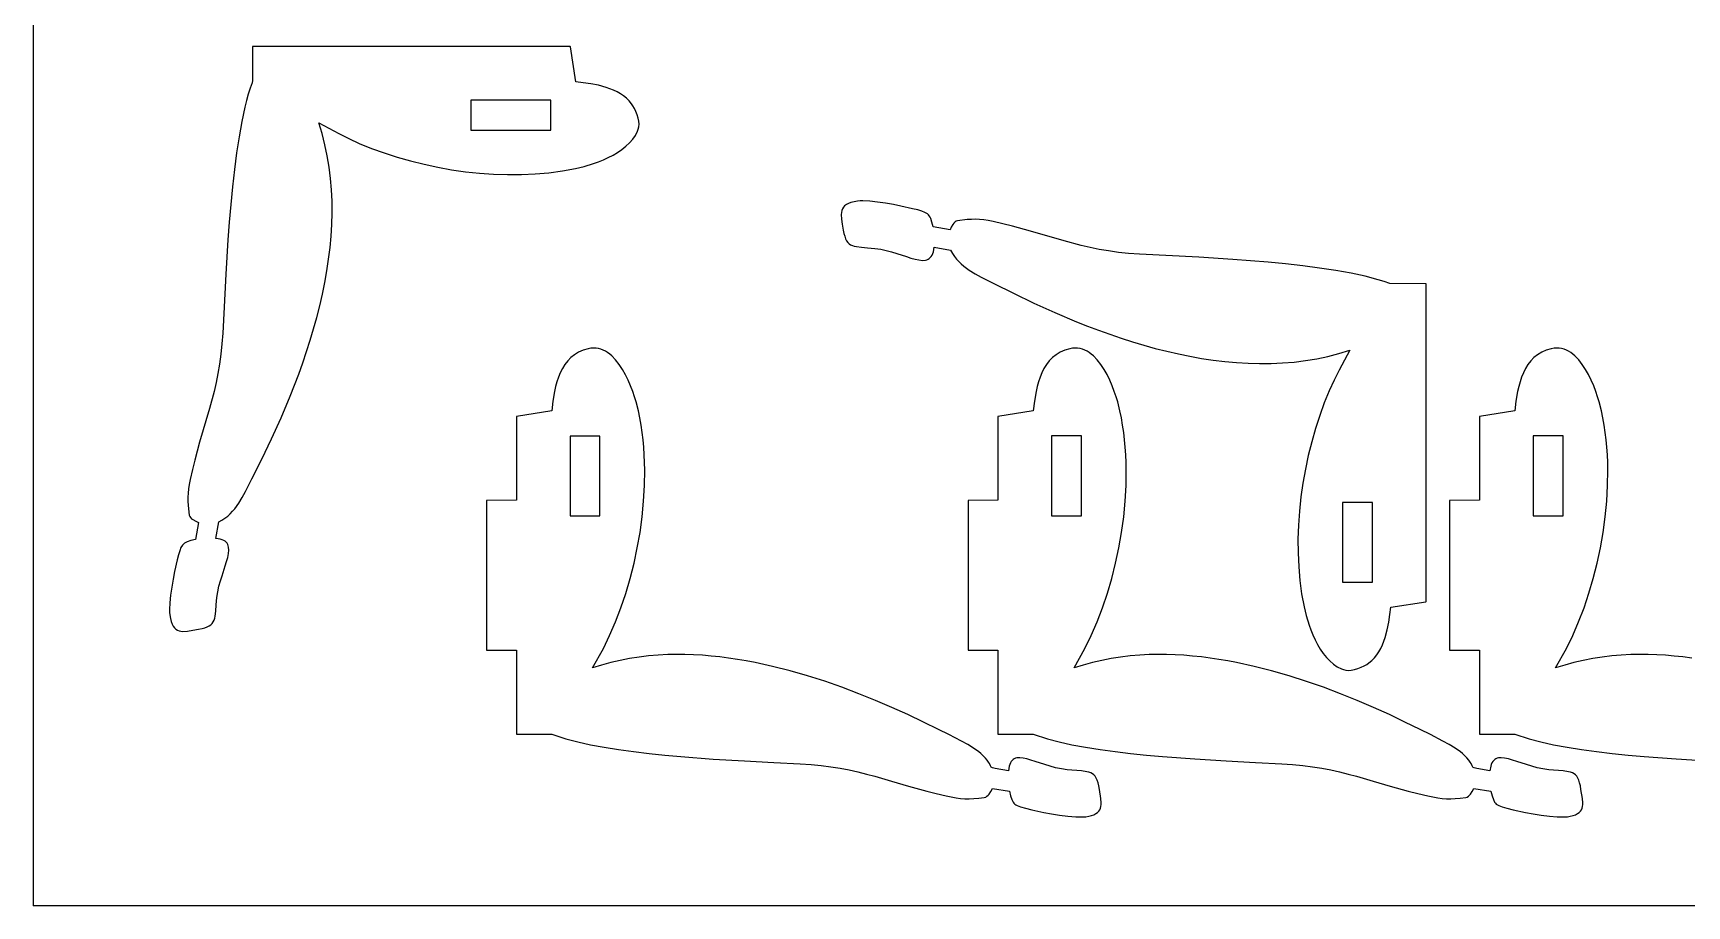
# Model space of a CAD drawing. Extents: x 279 to 859, y 491 to 871.
# Drawn here: x 278.6 to 421.2, y 491 to 566.3 of the extents above; entities that cross this region are included whole.
import ezdxf

# ---------------------------------------------------------------- set-up
doc = ezdxf.new("R2010")
doc.units = 0
doc.layers.get('0').update_dxf_attribs({"linetype": 'CONTINUOUS'})

msp = doc.modelspace()

# ---------------------------------------------------------------- linework, layer by layer
at = {"color": 7}
for p in [(278.559376, 871.005032), (858.559376, 491.005032)]:
    msp.add_line(p, (278.559376, 491.005032), dxfattribs=at)
at = {"color": 3}
for p, q in [((324.880443, 565.143107), (297.477543, 565.143107)), ((297.477543, 565.143107), (297.495943, 563.500207)), ((324.904043, 565.120507), (324.880443, 565.143107)), ((325.377243, 562.091507), (324.904043, 565.120507)), ((297.495943, 563.500207), (297.490368, 562.542079)), ((297.475552, 562.201398), (297.449543, 562.018707)), ((297.490368, 562.542079), (297.475552, 562.201398)), ((326.002835, 562.024617), (325.377243, 562.091507)), ((297.12213, 561.025026), (296.970522, 560.480696)), ((297.28172, 561.538379), (297.12213, 561.025026)), ((297.449543, 562.018707), (297.28172, 561.538379)), ((326.660071, 561.929471), (326.002835, 562.024617)), ((327.329536, 561.796172), (326.660071, 561.929471)), ((327.991818, 561.61482), (327.329536, 561.796172)), ((328.314198, 561.503031), (327.991818, 561.61482)), ((328.627502, 561.375516), (328.314198, 561.503031)), ((328.929304, 561.231039), (328.627502, 561.375516)), ((329.217177, 561.068362), (328.929304, 561.231039)), ((329.488694, 560.886248), (329.217177, 561.068362)), ((329.741428, 560.683459), (329.488694, 560.886248)), ((329.972953, 560.458758), (329.741428, 560.683459)), ((296.826644, 559.907437), (296.561082, 558.682321)), ((296.970522, 560.480696), (296.826644, 559.907437)), ((323.207743, 560.513707), (316.327043, 560.513707)), ((316.327043, 560.513707), (316.327043, 557.933707)), ((323.207743, 557.933707), (323.207743, 560.513707)), ((330.180843, 560.210907), (329.972953, 560.458758)), ((330.300945, 560.029011), (330.180843, 560.210907)), ((330.424922, 559.800109), (330.300945, 560.029011)), ((330.544782, 559.538022), (330.424922, 559.800109)), ((330.65253, 559.25657), (330.544782, 559.538022)), ((330.740174, 558.969572), (330.65253, 559.25657)), ((296.561082, 558.682321), (296.323438, 557.366054)), ((303.489419, 557.629874), (303.197743, 558.572607)), ((303.197743, 558.572607), (304.061244, 558.098081)), ((304.061244, 558.098081), (304.918605, 557.63892)), ((316.327043, 557.933707), (323.207743, 557.933707)), ((330.507639, 557.479764), (330.683457, 557.836005)), ((330.683457, 557.836005), (330.750455, 558.022086)), ((330.799719, 558.69085), (330.740174, 558.969572)), ((330.750455, 558.022086), (330.802543, 558.213507)), ((330.823173, 558.434221), (330.799719, 558.69085)), ((330.802543, 558.213507), (330.823173, 558.434221)), ((296.323438, 557.366054), (296.11171, 555.975016)), ((303.736164, 556.677012), (303.489419, 557.629874)), ((303.939427, 555.714923), (303.736164, 556.677012)), ((304.918605, 557.63892), (305.788885, 557.201078)), ((305.788885, 557.201078), (306.691143, 556.790507)), ((306.691143, 556.790507), (307.75321, 556.360265)), ((307.75321, 556.360265), (308.847151, 555.963033)), ((329.353369, 556.263325), (329.697955, 556.536563)), ((329.697955, 556.536563), (330.009072, 556.830246)), ((330.009072, 556.830246), (330.280906, 557.144579)), ((330.280906, 557.144579), (330.507639, 557.479764)), ((296.11171, 555.975016), (295.923893, 554.525585)), ((304.100659, 554.744508), (303.939427, 555.714923)), ((308.847151, 555.963033), (309.969103, 555.600139)), ((309.969103, 555.600139), (311.115204, 555.272909)), ((311.115204, 555.272909), (312.281591, 554.982668)), ((312.281591, 554.982668), (313.464404, 554.730743)), ((326.089726, 554.788999), (326.908707, 555.041837)), ((326.908707, 555.041837), (327.331969, 555.196682)), ((327.331969, 555.196682), (327.756659, 555.370751)), ((327.756659, 555.370751), (328.176959, 555.564245)), ((328.176959, 555.564245), (328.587055, 555.77737)), ((328.587055, 555.77737), (328.98113, 556.010329)), ((328.98113, 556.010329), (329.353369, 556.263325)), ((295.923893, 554.525585), (295.757985, 553.034139)), ((304.22131, 553.766667), (304.100659, 554.744508)), ((304.302828, 552.782303), (304.22131, 553.766667)), ((313.464404, 554.730743), (314.659779, 554.51846)), ((314.659779, 554.51846), (315.863855, 554.347145)), ((315.863855, 554.347145), (317.07277, 554.218124)), ((317.07277, 554.218124), (318.282661, 554.132723)), ((318.282661, 554.132723), (319.489667, 554.092269)), ((319.489667, 554.092269), (320.689926, 554.098087)), ((320.689926, 554.098087), (321.879574, 554.151504)), ((321.879574, 554.151504), (323.054751, 554.253845)), ((323.054751, 554.253845), (324.211595, 554.406438)), ((324.211595, 554.406438), (325.346243, 554.610607)), ((325.346243, 554.610607), (326.089726, 554.788999)), ((295.757985, 553.034139), (295.61198, 551.517057)), ((304.346665, 551.792317), (304.302828, 552.782303)), ((295.61198, 551.517057), (295.483876, 549.990718)), ((304.327091, 549.799081), (304.354269, 550.797609)), ((304.354269, 550.797609), (304.346665, 551.792317)), ((348.275378, 550.832503), (348.262281, 550.656459)), ((348.262281, 550.656459), (348.285042, 550.262625)), ((348.308847, 550.994711), (348.275378, 550.832503)), ((348.365726, 551.143145), (348.308847, 550.994711)), ((348.449055, 551.277862), (348.365726, 551.143145)), ((348.561873, 551.398925), (348.449055, 551.277862)), ((348.70722, 551.506391), (348.561873, 551.398925)), ((348.888135, 551.600322), (348.70722, 551.506391)), ((349.107658, 551.680777), (348.888135, 551.600322)), ((349.368828, 551.747816), (349.107658, 551.680777)), ((349.674684, 551.801499), (349.368828, 551.747816)), ((349.891121, 551.821735), (349.674684, 551.801499)), ((350.141522, 551.826925), (349.891121, 551.821735)), ((350.724275, 551.798111), (350.141522, 551.826925)), ((351.383063, 551.726961), (350.724275, 551.798111)), ((352.078009, 551.625374), (351.383063, 551.726961)), ((352.769233, 551.505253), (352.078009, 551.625374)), ((353.416856, 551.378499), (352.769233, 551.505253)), ((354.421784, 551.152699), (353.416856, 551.378499)), ((354.859117, 551.042249), (354.421784, 551.152699)), ((355.209364, 550.942619), (354.859117, 551.042249)), ((355.485087, 550.836214), (355.209364, 550.942619)), ((355.698847, 550.705436), (355.485087, 550.836214)), ((355.786416, 550.62541), (355.698847, 550.705436)), ((295.483876, 549.990718), (295.371669, 548.471498)), ((304.266581, 548.797634), (304.327091, 549.799081)), ((348.285042, 550.262625), (348.352815, 549.812732)), ((348.352815, 549.812732), (348.441284, 549.306299)), ((348.441284, 549.306299), (348.498351, 549.016725)), ((355.863205, 550.532692), (355.786416, 550.62541)), ((355.930784, 550.425084), (355.863205, 550.532692)), ((355.990723, 550.300385), (355.930784, 550.425084)), ((356.093962, 549.990919), (355.990723, 550.300385)), ((356.185484, 549.586699), (356.093962, 549.990919)), ((357.650984, 549.328699), (356.185484, 549.586699)), ((357.757292, 549.556989), (357.650984, 549.328699)), ((357.899197, 549.802249), (357.757292, 549.556989)), ((357.984262, 549.913048), (357.899197, 549.802249)), ((358.079145, 550.006258), (357.984262, 549.913048)), ((358.18415, 550.074601), (358.079145, 550.006258)), ((358.299584, 550.110799), (358.18415, 550.074601)), ((359.133808, 550.211505), (358.299584, 550.110799)), ((359.49937, 550.233993), (359.133808, 550.211505)), ((359.848847, 550.236949), (359.49937, 550.233993)), ((360.195946, 550.219654), (359.848847, 550.236949)), ((360.554379, 550.181393), (360.195946, 550.219654)), ((360.937855, 550.121447), (360.554379, 550.181393)), ((361.360084, 550.039099), (360.937855, 550.121447)), ((362.214074, 549.848991), (361.360084, 550.039099)), ((363.031229, 549.648096), (362.214074, 549.848991)), ((364.579251, 549.224825), (363.031229, 549.648096)), ((367.499647, 548.368561), (364.579251, 549.224825)), ((295.371669, 548.471498), (295.186929, 545.519935)), ((304.051363, 546.789588), (304.174188, 547.794169)), ((304.174188, 547.794169), (304.266581, 548.797634)), ((348.498351, 549.016725), (348.564518, 548.769517)), ((348.564518, 548.769517), (348.641084, 548.561053)), ((348.641084, 548.561053), (348.729351, 548.387716)), ((348.729351, 548.387716), (348.830618, 548.245885)), ((348.830618, 548.245885), (348.946186, 548.131941)), ((348.946186, 548.131941), (349.077354, 548.042265)), ((349.077354, 548.042265), (349.225422, 547.973236)), ((349.225422, 547.973236), (349.39169, 547.921236)), ((349.39169, 547.921236), (349.577459, 547.882646)), ((349.577459, 547.882646), (350.012698, 547.831213)), ((350.012698, 547.831213), (350.54154, 547.789983)), ((350.54154, 547.789983), (351.174384, 547.729999)), ((356.248318, 547.621522), (356.275584, 547.826099)), ((356.275584, 547.826099), (357.703584, 547.574299)), ((368.96888, 547.979108), (367.499647, 548.368561)), ((369.726944, 547.803575), (368.96888, 547.979108)), ((370.508711, 547.644466), (369.726944, 547.803575)), ((303.899554, 545.784791), (304.051363, 546.789588)), ((351.174384, 547.729999), (351.668576, 547.655248)), ((351.668576, 547.655248), (352.149736, 547.551436)), ((352.149736, 547.551436), (352.615646, 547.427098)), ((352.615646, 547.427098), (353.064089, 547.290768)), ((353.064089, 547.290768), (353.899698, 547.016271)), ((353.899698, 547.016271), (354.28243, 546.895174)), ((354.28243, 546.895174), (354.638822, 546.796224)), ((354.638822, 546.796224), (354.966656, 546.727956)), ((354.966656, 546.727956), (355.263715, 546.698905)), ((355.263715, 546.698905), (355.527781, 546.717606)), ((355.527781, 546.717606), (355.646748, 546.74753)), ((355.646748, 546.74753), (355.756636, 546.792593)), ((355.756636, 546.792593), (355.857166, 546.853861)), ((355.857166, 546.853861), (355.948061, 546.932401)), ((355.948061, 546.932401), (356.029045, 547.02928)), ((356.029045, 547.02928), (356.09984, 547.145564)), ((356.09984, 547.145564), (356.160168, 547.282322)), ((356.160168, 547.282322), (356.209753, 547.440619)), ((356.209753, 547.440619), (356.248318, 547.621522)), ((357.703584, 547.574299), (357.855563, 547.298735)), ((357.855563, 547.298735), (358.023928, 547.043392)), ((358.023928, 547.043392), (358.207467, 546.806697)), ((358.207467, 546.806697), (358.404967, 546.587072)), ((358.404967, 546.587072), (358.615215, 546.382944)), ((358.615215, 546.382944), (358.836999, 546.192737)), ((371.320234, 547.504503), (370.508711, 547.644466)), ((372.167569, 547.386406), (371.320234, 547.504503)), ((373.056767, 547.292898), (372.167569, 547.386406)), ((373.993884, 547.226699), (373.056767, 547.292898)), ((379.098158, 546.95955), (373.993884, 547.226699)), ((382.044639, 546.775164), (379.098158, 546.95955)), ((383.56035, 546.663175), (382.044639, 546.775164)), ((385.082997, 546.535286), (383.56035, 546.663175)), ((386.596546, 546.389471), (385.082997, 546.535286)), ((388.084965, 546.223704), (386.596546, 546.389471)), ((295.186929, 545.519935), (294.920043, 540.422907)), ((303.720213, 544.78068), (303.899554, 545.784791)), ((358.836999, 546.192737), (359.310322, 545.847786)), ((359.310322, 545.847786), (359.815234, 545.539618)), ((359.815234, 545.539618), (360.342033, 545.255632)), ((360.342033, 545.255632), (361.422484, 544.709799)), ((389.532221, 546.035957), (388.084965, 546.223704)), ((390.922279, 545.824204), (389.532221, 546.035957)), ((392.239108, 545.586418), (390.922279, 545.824204)), ((393.466674, 545.320573), (392.239108, 545.586418)), ((394.588944, 545.024642), (393.466674, 545.320573)), ((395.105582, 544.864761), (394.588944, 545.024642)), ((303.28473, 542.77812), (303.514788, 543.778156)), ((303.514788, 543.778156), (303.720213, 544.78068)), ((361.422484, 544.709799), (363.122163, 543.853023)), ((363.122163, 543.853023), (364.882792, 543.008998)), ((395.589884, 544.696599), (395.105582, 544.864761)), ((398.714484, 544.668999), (395.589884, 544.696599)), ((398.714484, 517.265699), (398.714484, 544.668999)), ((303.031489, 541.781473), (303.28473, 542.77812)), ((364.882792, 543.008998), (366.697607, 542.189184)), ((366.697607, 542.189184), (368.559844, 541.405039)), ((302.461255, 539.801953), (302.756514, 540.789117)), ((302.756514, 540.789117), (303.031489, 541.781473)), ((368.559844, 541.405039), (369.506631, 541.029924)), ((369.506631, 541.029924), (370.462738, 540.668024)), ((370.462738, 540.668024), (371.427319, 540.320771)), ((294.853775, 539.485295), (294.760212, 538.595758)), ((294.920043, 540.422907), (294.853775, 539.485295)), ((302.147162, 538.820882), (302.461255, 539.801953)), ((371.427319, 540.320771), (372.399528, 539.989598)), ((372.399528, 539.989598), (373.378519, 539.675936)), ((373.378519, 539.675936), (374.363447, 539.381219)), ((374.363447, 539.381219), (375.353468, 539.106879)), ((294.760212, 538.595758), (294.642072, 537.748222)), ((301.468273, 536.880623), (301.815685, 537.846805)), ((301.815685, 537.846805), (302.147162, 538.820882)), ((324.675251, 538.018188), (324.431399, 537.701818)), ((324.952311, 538.304701), (324.675251, 538.018188)), ((325.264955, 538.557606), (324.952311, 538.304701)), ((325.615562, 538.773153), (325.264955, 538.557606)), ((326.006507, 538.947592), (325.615562, 538.773153)), ((326.440169, 539.077171), (326.006507, 538.947592)), ((326.672175, 539.118207), (326.440169, 539.077171)), ((326.897837, 539.132896), (326.672175, 539.118207)), ((327.117166, 539.122526), (326.897837, 539.132896)), ((327.330172, 539.088385), (327.117166, 539.122526)), ((327.536868, 539.03176), (327.330172, 539.088385)), ((327.737262, 538.953939), (327.536868, 539.03176)), ((327.931366, 538.856207), (327.737262, 538.953939)), ((328.119191, 538.739854), (327.931366, 538.856207)), ((328.300747, 538.606166), (328.119191, 538.739854)), ((328.476045, 538.45643), (328.300747, 538.606166)), ((328.807911, 538.113966), (328.476045, 538.45643)), ((329.114873, 537.722759), (328.807911, 538.113966)), ((366.206111, 538.016305), (365.963119, 537.699918)), ((366.482775, 538.302944), (366.206111, 538.016305)), ((366.795621, 538.556101), (366.482775, 538.302944)), ((367.147164, 538.772039), (366.795621, 538.556101)), ((367.539914, 538.947023), (367.147164, 538.772039)), ((367.976385, 539.077319), (367.539914, 538.947023)), ((368.208408, 539.118392), (367.976385, 539.077319)), ((368.434083, 539.133118), (368.208408, 539.118392)), ((368.653421, 539.122784), (368.434083, 539.133118)), ((368.866434, 539.088679), (368.653421, 539.122784)), ((369.073132, 539.032089), (368.866434, 539.088679)), ((369.273526, 538.954301), (369.073132, 539.032089)), ((369.467628, 538.856604), (369.273526, 538.954301)), ((369.655448, 538.740283), (369.467628, 538.856604)), ((369.836997, 538.606628), (369.655448, 538.740283)), ((370.012287, 538.456924), (369.836997, 538.606628)), ((370.344131, 538.114521), (370.012287, 538.456924)), ((370.651068, 537.723374), (370.344131, 538.114521)), ((375.353468, 539.106879), (376.347734, 538.854349)), ((376.347734, 538.854349), (377.345401, 538.62506)), ((377.345401, 538.62506), (378.345624, 538.420446)), ((378.345624, 538.420446), (379.347556, 538.241938)), ((379.347556, 538.241938), (380.350353, 538.090969)), ((380.350353, 538.090969), (381.353169, 537.968972)), ((381.353169, 537.968972), (382.355158, 537.877378)), ((382.355158, 537.877378), (383.355475, 537.817621)), ((383.355475, 537.817621), (384.353275, 537.791133)), ((384.353275, 537.791133), (385.347711, 537.799346)), ((385.347711, 537.799346), (386.337939, 537.843693)), ((386.337939, 537.843693), (387.323114, 537.925606)), ((387.323114, 537.925606), (388.302388, 538.046518)), ((388.302388, 538.046518), (389.274918, 538.207861)), ((389.274918, 538.207861), (390.239858, 538.411067)), ((390.239858, 538.411067), (391.196362, 538.657569)), ((391.196362, 538.657569), (392.143584, 538.948799)), ((391.669598, 538.086072), (391.209947, 537.227236)), ((392.143584, 538.948799), (391.669598, 538.086072)), ((407.742343, 538.016286), (407.499359, 537.699876)), ((408.018995, 538.302946), (407.742343, 538.016286)), ((408.331825, 538.556121), (408.018995, 538.302946)), ((408.683346, 538.772073), (408.331825, 538.556121)), ((409.076069, 538.947067), (408.683346, 538.772073)), ((409.512506, 539.077366), (409.076069, 538.947067)), ((409.744529, 539.118429), (409.512506, 539.077366)), ((409.970206, 539.133145), (409.744529, 539.118429)), ((410.189547, 539.122801), (409.970206, 539.133145)), ((410.402563, 539.088685), (410.189547, 539.122801)), ((410.609265, 539.032084), (410.402563, 539.088685)), ((410.809665, 538.954285), (410.609265, 539.032084)), ((411.003772, 538.856576), (410.809665, 538.954285)), ((411.191598, 538.740245), (411.003772, 538.856576)), ((411.373154, 538.606578), (411.191598, 538.740245)), ((411.548451, 538.456863), (411.373154, 538.606578)), ((411.880309, 538.11444), (411.548451, 538.456863)), ((412.187261, 537.723275), (411.880309, 538.11444)), ((294.502076, 536.936614), (294.342943, 536.154857)), ((294.642072, 537.748222), (294.502076, 536.936614)), ((301.106378, 535.923237), (301.468273, 536.880623)), ((323.875312, 536.61107), (323.740516, 536.212776)), ((324.033806, 536.994509), (323.875312, 536.61107)), ((324.218376, 537.359342), (324.033806, 536.994509)), ((324.431399, 537.701818), (324.218376, 537.359342)), ((329.397019, 537.293109), (329.114873, 537.722759)), ((329.654433, 536.835314), (329.397019, 537.293109)), ((329.887202, 536.359672), (329.654433, 536.835314)), ((365.411045, 536.609627), (365.277613, 536.211604)), ((365.568098, 536.992844), (365.411045, 536.609627)), ((365.751285, 537.35752), (365.568098, 536.992844)), ((365.963119, 537.699918), (365.751285, 537.35752)), ((370.933185, 537.293782), (370.651068, 537.723374)), ((371.190572, 536.836042), (370.933185, 537.293782)), ((371.423315, 536.360453), (371.190572, 536.836042)), ((391.209947, 537.227236), (390.771689, 536.355857)), ((406.947289, 536.609514), (406.813855, 536.211471)), ((407.104343, 536.992754), (406.947289, 536.609514)), ((407.287529, 537.357453), (407.104343, 536.992754)), ((407.499359, 537.699876), (407.287529, 537.357453)), ((412.469393, 537.293666), (412.187261, 537.723275)), ((412.726793, 536.835914), (412.469393, 537.293666)), ((412.959548, 536.360318), (412.726793, 536.835914)), ((294.167395, 535.396878), (293.77793, 533.927957)), ((294.342943, 536.154857), (294.167395, 535.396878)), ((299.948283, 533.112872), (300.731447, 534.97555)), ((300.731447, 534.97555), (301.106378, 535.923237)), ((323.532508, 535.386623), (323.390765, 534.546053)), ((323.62704, 535.803377), (323.532508, 535.386623)), ((323.740516, 536.212776), (323.62704, 535.803377)), ((330.095411, 535.876483), (329.887202, 536.359672)), ((330.279147, 535.396045), (330.095411, 535.876483)), ((330.438495, 534.928656), (330.279147, 535.396045)), ((365.071565, 535.386082), (364.929856, 534.546159)), ((365.165291, 535.802511), (365.071565, 535.386082)), ((365.277613, 536.211604), (365.165291, 535.802511)), ((371.631503, 535.877314), (371.423315, 536.360453)), ((371.815223, 535.396924), (371.631503, 535.877314)), ((371.974563, 534.929581), (371.815223, 535.396924)), ((390.361884, 535.455499), (389.931711, 534.393644)), ((390.771689, 536.355857), (390.361884, 535.455499)), ((406.607798, 535.385918), (406.46608, 534.545986)), ((406.701528, 535.80236), (406.607798, 535.385918)), ((406.813855, 536.211471), (406.701528, 535.80236)), ((413.167744, 535.877176), (412.959548, 536.360318)), ((413.35147, 535.396788), (413.167744, 535.877176)), ((413.510812, 534.929454), (413.35147, 535.396788)), ((293.77793, 533.927957), (292.921691, 531.008176)), ((323.296269, 533.721071), (320.244369, 533.237271)), ((323.390765, 534.546053), (323.296269, 533.721071)), ((330.57354, 534.484615), (330.438495, 534.928656)), ((330.771069, 533.707771), (330.57354, 534.484615)), ((330.895, 533.098746), (330.771069, 533.707771)), ((364.832385, 533.721719), (361.780485, 533.237719)), ((364.929856, 534.546159), (364.832385, 533.721719)), ((372.109612, 534.485583), (371.974563, 534.929581)), ((372.307185, 533.708819), (372.109612, 534.485583)), ((372.431159, 533.099725), (372.307185, 533.708819)), ((389.931711, 534.393644), (389.534504, 533.299827)), ((406.368606, 533.721566), (403.316706, 533.237566)), ((406.46608, 534.545986), (406.368606, 533.721566)), ((413.645857, 534.485473), (413.510812, 534.929454)), ((413.843406, 533.708766), (413.645857, 534.485473)), ((413.967371, 533.099663), (413.843406, 533.708766)), ((299.130378, 531.299799), (299.948283, 533.112872)), ((320.244369, 533.237271), (320.243969, 525.994871)), ((331.002463, 532.480056), (330.895, 533.098746)), ((331.093698, 531.852466), (331.002463, 532.480056)), ((361.780485, 533.237719), (361.780185, 525.995319)), ((372.538657, 532.480976), (372.431159, 533.099725)), ((372.629918, 531.853336), (372.538657, 532.480976)), ((389.171599, 532.177921), (388.844328, 531.031804)), ((389.534504, 533.299827), (389.171599, 532.177921)), ((403.316706, 533.237566), (403.316406, 525.995266)), ((414.074861, 532.480905), (413.967371, 533.099663)), ((414.166115, 531.853258), (414.074861, 532.480905)), ((292.921691, 531.008176), (292.498438, 529.460125)), ((298.289331, 529.543541), (299.130378, 531.299799)), ((331.168941, 531.21674), (331.093698, 531.852466)), ((331.228431, 530.573643), (331.168941, 531.21674)), ((372.705181, 531.21757), (372.629918, 531.853336)), ((372.764684, 530.574441), (372.705181, 531.21757)), ((388.844328, 531.031804), (388.554025, 529.865348)), ((414.241373, 531.217484), (414.166115, 531.853258)), ((414.300871, 530.574348), (414.241373, 531.217484)), ((292.498438, 529.460125), (292.297548, 528.642799)), ((297.436743, 527.851307), (298.289331, 529.543541)), ((331.272405, 529.923939), (331.228431, 530.573643)), ((331.301102, 529.268394), (331.272405, 529.923939)), ((331.314759, 528.607771), (331.301102, 529.268394)), ((372.808665, 529.924714), (372.764684, 530.574441)), ((372.837363, 529.269152), (372.808665, 529.924714)), ((372.851017, 528.608519), (372.837363, 529.269152)), ((388.554025, 529.865348), (388.302023, 528.682431)), ((414.344848, 529.924615), (414.300871, 530.574348)), ((414.373543, 529.269047), (414.344848, 529.924615)), ((414.387195, 528.608409), (414.373543, 529.269047)), ((292.297548, 528.642799), (292.107443, 527.788507)), ((296.888196, 526.76315), (297.436743, 527.851307)), ((331.297907, 527.274353), (331.314759, 528.607771)), ((372.834144, 527.275098), (372.851017, 528.608519)), ((388.302023, 528.682431), (388.089657, 527.486927)), ((414.370321, 527.274978), (414.387195, 528.608409)), ((291.92675, 526.624602), (291.909393, 526.277545)), ((291.965077, 526.982978), (291.92675, 526.624602)), ((292.025074, 527.366378), (291.965077, 526.982978)), ((292.107443, 527.788507), (292.025074, 527.366378)), ((296.60637, 526.238502), (296.888196, 526.76315)), ((331.223751, 525.929802), (331.297907, 527.274353)), ((372.759956, 525.930562), (372.834144, 527.275098)), ((388.089657, 527.486927), (387.918259, 526.282711)), ((414.296132, 525.930434), (414.370321, 527.274978)), ((291.909393, 526.277545), (291.912304, 525.928102)), ((291.912304, 525.928102), (291.934783, 525.562568)), ((291.934783, 525.562568), (292.035643, 524.728407)), ((295.56584, 524.839134), (295.769595, 525.048292)), ((295.769595, 525.048292), (295.958928, 525.268424)), ((295.958928, 525.268424), (296.301193, 525.73757)), ((296.301193, 525.73757), (296.60637, 526.238502)), ((320.243969, 525.994871), (317.663969, 525.976771)), ((317.663969, 525.976771), (317.667369, 513.074871)), ((331.094196, 524.580236), (331.223751, 525.929802)), ((361.780185, 525.995319), (359.200185, 525.977219)), ((359.200185, 525.977219), (359.203485, 513.075619)), ((372.630359, 524.581024), (372.759956, 525.930562)), ((387.789164, 525.073659), (387.703704, 523.863646)), ((387.918259, 526.282711), (387.789164, 525.073659)), ((403.316406, 525.995266), (400.736406, 525.977066)), ((400.736406, 525.977066), (400.739706, 513.075566)), ((414.166537, 524.580889), (414.296132, 525.930434)), ((292.035643, 524.728407), (292.071858, 524.613015)), ((292.071858, 524.613015), (292.140186, 524.50794)), ((292.140186, 524.50794), (292.233368, 524.412927)), ((292.233368, 524.412927), (292.344143, 524.32772)), ((292.344143, 524.32772), (292.589424, 524.185693)), ((292.817943, 524.079807), (292.559443, 522.614307)), ((292.589424, 524.185693), (292.817943, 524.079807)), ((294.320443, 522.704407), (294.572243, 524.132407)), ((294.572243, 524.132407), (294.850862, 524.287585)), ((294.850862, 524.287585), (295.10819, 524.457772)), ((295.10819, 524.457772), (295.345943, 524.641957)), ((295.345943, 524.641957), (295.56584, 524.839134)), ((330.911144, 523.231771), (331.094196, 524.580236)), ((372.44726, 523.232594), (372.630359, 524.581024)), ((387.703704, 523.863646), (387.663215, 522.656547)), ((413.983443, 523.232454), (414.166537, 524.580889)), ((291.441768, 522.128545), (291.310878, 521.914998)), ((291.521813, 522.215963), (291.441768, 522.128545)), ((291.614517, 522.292587), (291.521813, 522.215963)), ((291.846677, 522.419787), (291.614517, 522.292587)), ((292.155802, 522.522806), (291.846677, 522.419787)), ((292.559443, 522.614307), (292.155802, 522.522806)), ((294.524976, 522.67749), (294.320443, 522.704407)), ((294.705842, 522.639242), (294.524976, 522.67749)), ((294.864109, 522.589942), (294.705842, 522.639242)), ((295.000842, 522.529868), (294.864109, 522.589942)), ((295.117107, 522.459298), (295.000842, 522.529868)), ((295.213972, 522.378511), (295.117107, 522.459298)), ((295.292503, 522.287783), (295.213972, 522.378511)), ((295.353766, 522.187395), (295.292503, 522.287783)), ((295.398828, 522.077623), (295.353766, 522.187395)), ((330.676499, 521.890525), (330.911144, 523.231771)), ((372.212569, 521.891386), (372.44726, 523.232594)), ((387.663215, 522.656547), (387.669028, 521.456238)), ((413.748758, 521.891241), (413.983443, 523.232454)), ((290.993843, 520.850707), (290.76794, 519.845482)), ((291.104468, 521.288741), (290.993843, 520.850707)), ((291.204296, 521.639284), (291.104468, 521.288741)), ((291.310878, 521.914998), (291.204296, 521.639284)), ((295.130227, 520.3304), (295.251289, 520.713331)), ((295.251289, 520.713331), (295.350205, 521.069857)), ((295.350205, 521.069857), (295.418442, 521.397752)), ((295.428755, 521.958746), (295.398828, 522.077623)), ((295.418442, 521.397752), (295.447469, 521.69479)), ((295.447469, 521.69479), (295.428755, 521.958746)), ((330.392165, 520.562615), (330.676499, 521.890525)), ((371.928193, 520.563511), (372.212569, 521.891386)), ((387.669028, 521.456238), (387.722478, 520.266593)), ((413.464387, 520.563363), (413.748758, 521.891241)), ((290.76794, 519.845482), (290.641159, 519.197949)), ((294.719475, 519.045423), (294.855788, 519.49422)), ((294.855788, 519.49422), (295.130227, 520.3304)), ((329.682041, 517.971271), (330.060044, 519.254158)), ((330.060044, 519.254158), (330.392165, 520.562615)), ((371.218017, 517.972207), (371.59604, 519.25508)), ((371.59604, 519.25508), (371.928193, 520.563511)), ((387.722478, 520.266593), (387.824898, 519.091488)), ((412.754223, 517.972055), (413.13224, 519.25493)), ((413.13224, 519.25493), (413.464387, 520.563363)), ((290.521018, 518.506882), (290.419411, 517.812094)), ((290.641159, 519.197949), (290.521018, 518.506882)), ((294.416543, 517.602907), (294.491321, 518.097541)), ((294.491321, 518.097541), (294.595142, 518.579121)), ((294.595142, 518.579121), (294.719475, 519.045423)), ((329.260058, 516.720072), (329.682041, 517.971271)), ((370.796032, 516.721002), (371.218017, 517.972207)), ((387.824898, 519.091488), (387.977622, 517.934798)), ((387.977622, 517.934798), (388.181984, 516.800399)), ((412.332244, 516.72085), (412.754223, 517.972055)), ((290.348233, 517.153395), (290.319379, 516.570596)), ((290.319379, 516.570596), (290.32454, 516.320099)), ((290.419411, 517.812094), (290.348233, 517.153395)), ((294.264234, 516.007867), (294.315622, 516.443084)), ((294.315622, 516.443084), (294.356743, 516.97136)), ((294.356743, 516.97136), (294.416543, 517.602907)), ((328.796, 515.506677), (329.260058, 516.720072)), ((370.331993, 515.507578), (370.796032, 516.721002)), ((388.181984, 516.800399), (388.360433, 516.056989)), ((395.595974, 516.143467), (395.662984, 516.769199)), ((395.662984, 516.769199), (398.691584, 517.242499)), ((398.691584, 517.242499), (398.714484, 517.265699)), ((411.86821, 515.507425), (412.332244, 516.72085)), ((290.32454, 516.320099), (290.344743, 516.103507)), ((290.344743, 516.103507), (290.398357, 515.797547)), ((290.398357, 515.797547), (290.465371, 515.536322)), ((290.465371, 515.536322), (290.545838, 515.316785)), ((290.545838, 515.316785), (290.639811, 515.13589)), ((290.639811, 515.13589), (290.747343, 514.99059)), ((290.747343, 514.99059), (290.868486, 514.877839)), ((293.12979, 514.927155), (293.377069, 514.993325)), ((293.377069, 514.993325), (293.585597, 515.069994)), ((293.585597, 515.069994), (293.758994, 515.158437)), ((293.758994, 515.158437), (293.900878, 515.259932)), ((293.900878, 515.259932), (294.014866, 515.375756)), ((294.014866, 515.375756), (294.104577, 515.507185)), ((294.104577, 515.507185), (294.17363, 515.655495)), ((294.17363, 515.655495), (294.225643, 515.821963)), ((294.225643, 515.821963), (294.264234, 516.007867)), ((328.291769, 514.337205), (328.796, 515.506677)), ((369.827809, 514.338046), (370.331993, 515.507578)), ((388.360433, 516.056989), (388.613237, 515.23796)), ((388.613237, 515.23796), (388.768042, 514.814642)), ((395.367426, 514.816863), (395.500759, 515.486233)), ((395.500759, 515.486233), (395.595974, 516.143467)), ((411.364028, 514.337893), (411.86821, 515.507425)), ((290.868486, 514.877839), (291.003294, 514.79459)), ((291.003294, 514.79459), (291.151818, 514.737795)), ((291.151818, 514.737795), (291.314111, 514.704408)), ((291.314111, 514.704408), (291.490227, 514.691383)), ((291.490227, 514.691383), (291.884136, 514.714231)), ((291.884136, 514.714231), (292.333968, 514.781963)), ((292.333968, 514.781963), (292.840143, 514.870207)), ((292.840143, 514.870207), (293.12979, 514.927155)), ((327.749269, 513.217771), (328.291769, 514.337205)), ((369.285385, 513.218519), (369.827809, 514.338046)), ((388.768042, 514.814642), (388.942059, 514.389884)), ((388.942059, 514.389884), (389.135495, 513.969508)), ((389.135495, 513.969508), (389.348559, 513.559336)), ((389.348559, 513.559336), (389.581458, 513.16519)), ((394.946746, 513.519181), (395.074265, 513.832418)), ((395.074265, 513.832418), (395.186059, 514.154724)), ((395.186059, 514.154724), (395.367426, 514.816863)), ((410.821606, 513.218366), (411.364028, 514.337893)), ((317.667369, 513.074871), (320.224869, 513.074871)), ((320.224869, 513.074871), (320.243969, 513.063071)), ((320.243969, 513.063071), (320.243969, 505.814071)), ((326.807869, 511.532271), (327.749269, 513.217771)), ((329.199696, 512.183409), (328.394175, 511.995213)), ((330.011719, 512.342609), (329.199696, 512.183409)), ((330.828935, 512.472704), (330.011719, 512.342609)), ((331.650038, 512.573585), (330.828935, 512.472704)), ((332.473718, 512.645144), (331.650038, 512.573585)), ((333.298669, 512.687271), (332.473718, 512.645144)), ((334.040967, 512.701654), (333.298669, 512.687271)), ((334.786827, 512.696077), (334.040967, 512.701654)), ((335.535814, 512.671138), (334.786827, 512.696077)), ((336.287494, 512.627439), (335.535814, 512.671138)), ((337.041433, 512.565577), (336.287494, 512.627439)), ((337.797196, 512.486152), (337.041433, 512.565577)), ((338.554348, 512.389764), (337.797196, 512.486152)), ((339.312455, 512.277012), (338.554348, 512.389764)), ((340.071082, 512.148494), (339.312455, 512.277012)), ((340.829794, 512.004812), (340.071082, 512.148494)), ((359.203485, 513.075619), (361.760985, 513.075619)), ((361.760985, 513.075619), (361.780185, 513.063919)), ((361.780185, 513.063919), (361.780185, 505.814719)), ((368.343985, 511.532619), (369.285385, 513.218519)), ((370.735043, 512.185896), (369.92932, 511.997522)), ((371.547485, 512.344919), (370.735043, 512.185896)), ((372.365159, 512.474617), (371.547485, 512.344919)), ((373.186576, 512.575016), (372.365159, 512.474617)), ((374.010248, 512.646141), (373.186576, 512.575016)), ((374.834685, 512.688019), (374.010248, 512.646141)), ((375.575643, 512.702275), (374.834685, 512.688019)), ((376.320416, 512.696544), (375.575643, 512.702275)), ((377.068553, 512.67143), (376.320416, 512.696544)), ((377.819602, 512.627534), (377.068553, 512.67143)), ((378.573113, 512.56546), (377.819602, 512.627534)), ((379.328634, 512.485809), (378.573113, 512.56546)), ((380.085715, 512.389186), (379.328634, 512.485809)), ((380.843903, 512.276193), (380.085715, 512.389186)), ((381.602747, 512.147431), (380.843903, 512.276193)), ((382.361798, 512.003505), (381.602747, 512.147431)), ((389.581458, 513.16519), (389.8344, 512.79289)), ((389.8344, 512.79289), (390.107593, 512.448259)), ((390.107593, 512.448259), (390.401244, 512.137119)), ((390.401244, 512.137119), (390.71556, 511.865291)), ((393.781984, 511.965799), (394.029884, 512.173778)), ((394.029884, 512.173778), (394.254622, 512.405352)), ((394.254622, 512.405352), (394.457439, 512.658101)), ((394.457439, 512.658101), (394.639572, 512.929602)), ((394.639572, 512.929602), (394.802261, 513.217436)), ((394.802261, 513.217436), (394.946746, 513.519181)), ((400.739706, 513.075566), (403.297206, 513.075566)), ((403.297206, 513.075566), (403.316406, 513.063766)), ((403.316406, 513.063766), (403.316406, 505.814666)), ((409.880206, 511.532766), (410.821606, 513.218366)), ((412.271253, 512.185822), (411.465537, 511.997498)), ((413.083681, 512.344816), (412.271253, 512.185822)), ((413.901331, 512.474505), (413.083681, 512.344816)), ((414.722712, 512.57491), (413.901331, 512.474505)), ((415.546334, 512.646056), (414.722712, 512.57491)), ((416.370706, 512.687966), (415.546334, 512.646056)), ((417.11169, 512.702222), (416.370706, 512.687966)), ((417.856485, 512.696491), (417.11169, 512.702222)), ((418.604641, 512.671377), (417.856485, 512.696491)), ((419.355705, 512.627481), (418.604641, 512.671377)), ((420.109228, 512.565407), (419.355705, 512.627481)), ((420.864758, 512.485757), (420.109228, 512.565407)), ((421.621845, 512.389133), (420.864758, 512.485757)), ((327.596463, 511.778131), (326.807869, 511.532271)), ((328.394175, 511.995213), (327.596463, 511.778131)), ((342.345738, 511.674346), (340.829794, 512.004812)), ((343.856809, 511.290409), (342.345738, 511.674346)), ((345.359531, 510.857796), (343.856809, 511.290409)), ((346.850428, 510.381301), (345.359531, 510.857796)), ((369.131805, 511.779772), (368.343985, 511.532619)), ((369.92932, 511.997522), (369.131805, 511.779772)), ((383.87871, 511.672568), (382.361798, 512.003505)), ((385.39103, 511.288203), (383.87871, 511.672568)), ((386.895148, 510.855232), (385.39103, 511.288203)), ((388.387455, 510.378476), (386.895148, 510.855232)), ((390.71556, 511.865291), (391.050751, 511.638598)), ((391.050751, 511.638598), (391.407023, 511.462859)), ((391.407023, 511.462859), (391.593129, 511.395918)), ((391.593129, 511.395918), (391.784584, 511.343899)), ((391.784584, 511.343899), (392.005429, 511.323351)), ((392.005429, 511.323351), (392.262095, 511.346838)), ((392.262095, 511.346838), (392.54079, 511.406384)), ((392.54079, 511.406384), (392.827722, 511.494011)), ((392.827722, 511.494011), (393.109099, 511.601744)), ((393.109099, 511.601744), (393.371129, 511.721604)), ((393.371129, 511.721604), (393.600022, 511.845614)), ((393.600022, 511.845614), (393.781984, 511.965799)), ((410.668025, 511.77982), (409.880206, 511.532766)), ((411.465537, 511.997498), (410.668025, 511.77982)), ((348.326023, 509.865718), (346.850428, 510.381301)), ((349.78284, 509.315843), (348.326023, 509.865718)), ((351.217402, 508.736468), (349.78284, 509.315843)), ((389.864341, 509.862757), (388.387455, 510.378476)), ((391.322196, 509.312896), (389.864341, 509.862757)), ((392.757412, 508.733715), (391.322196, 509.312896)), ((352.626232, 508.132389), (351.217402, 508.736468)), ((354.005854, 507.508401), (352.626232, 508.132389)), ((394.166378, 508.130035), (392.757412, 508.733715)), ((395.545486, 507.506678), (394.166378, 508.130035)), ((355.352792, 506.869296), (354.005854, 507.508401)), ((356.663569, 506.219871), (355.352792, 506.869296)), ((396.891125, 506.868466), (395.545486, 507.506678)), ((398.199685, 506.220219), (396.891125, 506.868466)), ((320.243969, 505.814071), (323.293869, 505.814071)), ((323.293869, 505.814071), (324.519969, 505.413971)), ((324.519969, 505.413971), (325.532349, 505.152836)), ((325.532349, 505.152836), (326.633718, 504.914581)), ((357.541553, 505.784043), (356.663569, 506.219871)), ((358.624944, 505.225046), (357.541553, 505.784043)), ((359.171309, 504.919322), (358.624944, 505.225046)), ((361.780185, 505.814719), (364.830185, 505.814719)), ((364.830185, 505.814719), (366.056485, 505.414719)), ((366.056485, 505.414719), (367.068155, 505.153752)), ((367.068155, 505.153752), (368.169057, 504.915628)), ((399.081948, 505.782216), (398.199685, 506.220219)), ((400.16491, 505.223444), (399.081948, 505.782216)), ((400.710182, 504.918311), (400.16491, 505.223444)), ((403.316406, 505.814666), (406.366306, 505.814666)), ((406.366306, 505.814666), (407.592606, 505.414566)), ((407.592606, 505.414566), (408.604276, 505.153617)), ((408.604276, 505.153617), (409.705182, 504.915508)), ((326.633718, 504.914581), (327.812177, 504.697932)), ((327.812177, 504.697932), (329.055827, 504.501613)), ((329.055827, 504.501613), (330.352766, 504.324351)), ((330.352766, 504.324351), (331.691097, 504.164871)), ((331.691097, 504.164871), (333.058918, 504.021899)), ((333.058918, 504.021899), (334.444331, 503.894159)), ((334.444331, 503.894159), (337.220333, 503.679279)), ((337.220333, 503.679279), (339.923905, 503.510035)), ((359.682197, 504.606762), (359.171309, 504.919322)), ((360.128665, 504.29535), (359.682197, 504.606762)), ((360.318696, 504.14257), (360.128665, 504.29535)), ((360.481769, 503.993071), (360.318696, 504.14257)), ((360.698806, 503.765823), (360.481769, 503.993071)), ((360.86039, 503.574748), (360.698806, 503.765823)), ((360.976135, 503.41622), (360.86039, 503.574748)), ((363.005792, 503.55978), (362.927629, 503.46329)), ((363.093303, 503.637884), (363.005792, 503.55978)), ((363.189975, 503.698674), (363.093303, 503.637884)), ((363.295618, 503.743225), (363.189975, 503.698674)), ((363.410044, 503.77261), (363.295618, 503.743225)), ((363.664486, 503.790176), (363.410044, 503.77261)), ((363.95179, 503.759958), (363.664486, 503.790176)), ((364.270444, 503.690546), (363.95179, 503.759958)), ((364.618936, 503.590527), (364.270444, 503.690546)), ((364.995755, 503.468489), (364.618936, 503.590527)), ((368.169057, 504.915628), (369.34726, 504.699075)), ((369.34726, 504.699075), (370.590832, 504.502821)), ((370.590832, 504.502821), (371.887841, 504.325594)), ((371.887841, 504.325594), (373.226353, 504.166122)), ((373.226353, 504.166122), (374.594437, 504.023134)), ((374.594437, 504.023134), (375.98016, 503.895357)), ((375.98016, 503.895357), (378.756796, 503.680349)), ((378.756796, 503.680349), (381.460801, 503.510924)), ((401.21986, 504.606435), (400.710182, 504.918311)), ((401.665358, 504.295632), (401.21986, 504.606435)), ((401.855105, 504.143076), (401.665358, 504.295632)), ((402.018085, 503.993719), (401.855105, 504.143076)), ((402.235172, 503.766521), (402.018085, 503.993719)), ((402.39676, 503.575485), (402.235172, 503.766521)), ((402.512471, 503.416986), (402.39676, 503.575485)), ((404.54229, 503.560465), (404.464064, 503.463967)), ((404.629875, 503.638562), (404.54229, 503.560465)), ((404.726628, 503.699332), (404.629875, 503.638562)), ((404.832357, 503.74385), (404.726628, 503.699332)), ((404.946873, 503.773192), (404.832357, 503.74385)), ((405.201501, 503.790647), (404.946873, 503.773192)), ((405.488984, 503.760297), (405.201501, 503.790647)), ((405.807798, 503.690744), (405.488984, 503.760297)), ((406.156416, 503.590589), (405.807798, 503.690744)), ((406.533313, 503.468432), (406.156416, 503.590589)), ((409.705182, 504.915508), (410.88339, 504.698968)), ((410.88339, 504.698968), (412.126968, 504.502726)), ((412.126968, 504.502726), (413.423984, 504.325509)), ((413.423984, 504.325509), (414.762505, 504.166045)), ((414.762505, 504.166045), (416.130598, 504.023063)), ((416.130598, 504.023063), (417.516331, 503.895291)), ((417.516331, 503.895291), (420.292985, 503.680291)), ((420.292985, 503.680291), (422.997006, 503.51087)), ((339.923905, 503.510035), (342.459849, 503.376232)), ((342.459849, 503.376232), (344.732969, 503.267671)), ((344.732969, 503.267671), (345.662204, 503.208611)), ((345.662204, 503.208611), (346.543299, 503.123015)), ((346.543299, 503.123015), (347.382499, 503.013322)), ((347.382499, 503.013322), (348.186052, 502.881968)), ((348.186052, 502.881968), (348.960202, 502.731389)), ((348.960202, 502.731389), (349.711198, 502.564022)), ((349.711198, 502.564022), (350.445283, 502.382304)), ((350.445283, 502.382304), (351.168706, 502.188671)), ((351.168706, 502.188671), (352.608548, 501.775408)), ((361.055653, 503.286615), (360.976135, 503.41622)), ((361.144468, 503.099667), (361.055653, 503.286615)), ((361.203744, 502.984896), (361.144468, 503.099667)), ((361.24634, 502.945513), (361.203744, 502.984896)), ((361.310392, 502.913298), (361.24634, 502.945513)), ((361.541322, 502.855865), (361.310392, 502.913298)), ((362.683669, 502.667471), (361.541322, 502.855865)), ((362.751127, 503.052767), (362.683669, 502.667471)), ((362.800108, 503.210857), (362.751127, 503.052767)), ((362.859005, 503.34734), (362.800108, 503.210857)), ((362.927629, 503.46329), (362.859005, 503.34734)), ((365.828325, 503.192706), (364.995755, 503.468489)), ((366.281053, 503.056136), (365.828325, 503.192706)), ((366.756061, 502.931899), (366.281053, 503.056136)), ((367.251837, 502.828581), (366.756061, 502.931899)), ((367.766869, 502.754771), (367.251837, 502.828581)), ((369.001534, 502.645904), (367.766869, 502.754771)), ((369.445007, 502.586146), (369.001534, 502.645904)), ((369.62997, 502.542088), (369.445007, 502.586146)), ((369.792969, 502.483684), (369.62997, 502.542088)), ((369.935914, 502.407262), (369.792969, 502.483684)), ((370.060718, 502.309151), (369.935914, 502.407262)), ((370.169294, 502.185682), (370.060718, 502.309151)), ((370.263553, 502.033182), (370.169294, 502.185682)), ((381.460801, 503.510924), (383.996717, 503.376906)), ((383.996717, 503.376906), (386.269085, 503.268119)), ((386.269085, 503.268119), (387.198747, 503.208933)), ((387.198747, 503.208933), (388.080121, 503.123258)), ((388.080121, 503.123258), (388.919473, 503.013523)), ((388.919473, 503.013523), (389.723068, 502.88216)), ((389.723068, 502.88216), (390.497173, 502.731597)), ((390.497173, 502.731597), (391.248052, 502.564266)), ((391.248052, 502.564266), (391.981972, 502.382597)), ((391.981972, 502.382597), (392.705198, 502.189019)), ((392.705198, 502.189019), (394.144629, 501.775859)), ((402.591928, 503.287399), (402.512471, 503.416986)), ((402.680565, 503.100457), (402.591928, 503.287399)), ((402.739648, 502.985657), (402.680565, 503.100457)), ((402.782162, 502.946246), (402.739648, 502.985657)), ((402.846155, 502.913996), (402.782162, 502.946246)), ((403.077062, 502.856471), (402.846155, 502.913996)), ((404.219985, 502.667819), (403.077062, 502.856471)), ((404.287443, 503.05331), (404.219985, 502.667819)), ((404.33645, 503.211465), (404.287443, 503.05331)), ((404.395387, 503.347992), (404.33645, 503.211465)), ((404.464064, 503.463967), (404.395387, 503.347992)), ((407.365837, 503.192519), (406.533313, 503.468432)), ((407.818413, 503.055964), (407.365837, 503.192519)), ((408.293164, 502.931812), (407.818413, 503.055964)), ((408.788563, 502.828663), (408.293164, 502.931812)), ((409.303085, 502.755119), (408.788563, 502.828663)), ((410.537512, 502.646616), (409.303085, 502.755119)), ((410.981021, 502.586788), (410.537512, 502.646616)), ((411.166026, 502.542659), (410.981021, 502.586788)), ((411.329073, 502.484169), (411.166026, 502.542659)), ((411.472071, 502.407656), (411.329073, 502.484169)), ((411.596926, 502.309457), (411.472071, 502.407656)), ((411.705547, 502.185908), (411.596926, 502.309457)), ((411.79984, 502.033347), (411.705547, 502.185908)), ((352.608548, 501.775408), (354.080692, 501.343724)), ((354.080692, 501.343724), (355.635109, 500.913115)), ((355.635109, 500.913115), (356.458786, 500.704304)), ((356.458786, 500.704304), (357.321769, 500.503071)), ((361.017494, 500.650346), (361.162331, 500.889121)), ((361.162331, 500.889121), (361.300869, 501.139371)), ((361.300869, 501.139371), (362.765569, 500.897671)), ((362.765569, 500.897671), (362.877627, 500.499443)), ((370.345408, 501.847982), (370.263553, 502.033182)), ((370.416771, 501.626411), (370.345408, 501.847982)), ((370.479554, 501.364797), (370.416771, 501.626411)), ((370.535669, 501.059471), (370.479554, 501.364797)), ((370.666359, 500.266313), (370.535669, 501.059471)), ((394.144629, 501.775859), (395.616471, 501.344229)), ((395.616471, 501.344229), (397.170849, 500.913568)), ((397.170849, 500.913568), (397.994652, 500.704677)), ((397.994652, 500.704677), (398.857885, 500.503319)), ((402.553623, 500.650757), (402.698431, 500.889636)), ((402.698431, 500.889636), (402.836985, 501.140019)), ((402.836985, 501.140019), (404.301785, 500.898019)), ((404.301785, 500.898019), (404.414509, 500.501001)), ((411.881713, 501.848111), (411.79984, 502.033347)), ((411.953074, 501.626536), (411.881713, 501.848111)), ((412.015829, 501.36496), (411.953074, 501.626536)), ((412.071885, 501.059719), (412.015829, 501.36496)), ((412.202478, 500.266702), (412.071885, 501.059719)), ((357.321769, 500.503071), (358.176989, 500.335551)), ((358.176989, 500.335551), (358.559176, 500.284106)), ((358.559176, 500.284106), (358.930256, 500.254609)), ((358.930256, 500.254609), (359.304614, 500.247363)), ((359.304614, 500.247363), (359.69663, 500.262673)), ((359.69663, 500.262673), (360.120687, 500.300841)), ((360.120687, 500.300841), (360.591169, 500.362171)), ((360.591169, 500.362171), (360.724031, 500.398438)), ((360.724031, 500.398438), (360.836919, 500.461784)), ((360.836919, 500.461784), (360.933513, 500.547367)), ((360.933513, 500.547367), (361.017494, 500.650346)), ((362.877627, 500.499443), (362.97605, 500.195223)), ((362.97605, 500.195223), (363.086145, 499.966212)), ((363.086145, 499.966212), (363.153478, 499.874034)), ((363.153478, 499.874034), (363.233219, 499.793609)), ((363.233219, 499.793609), (363.328532, 499.722585)), ((363.328532, 499.722585), (363.442581, 499.658614)), ((363.442581, 499.658614), (363.739538, 499.542426)), ((363.739538, 499.542426), (364.149398, 499.426245)), ((364.149398, 499.426245), (364.697469, 499.291271)), ((364.697469, 499.291271), (365.73997, 499.063365)), ((370.487265, 499.182597), (370.571483, 499.308037)), ((370.571483, 499.308037), (370.631681, 499.444213)), ((370.631681, 499.444213), (370.670544, 499.590559)), ((370.695008, 499.911495), (370.666359, 500.266313)), ((370.670544, 499.590559), (370.690757, 499.746508)), ((370.690757, 499.746508), (370.695008, 499.911495)), ((398.857885, 500.503319), (399.712709, 500.336024)), ((399.712709, 500.336024), (400.095176, 500.284635)), ((400.095176, 500.284635), (400.466648, 500.255157)), ((400.466648, 500.255157), (400.841349, 500.247892)), ((400.841349, 500.247892), (401.233506, 500.263146)), ((401.233506, 500.263146), (401.657343, 500.30122)), ((401.657343, 500.30122), (402.127085, 500.362419)), ((402.127085, 500.362419), (402.260067, 500.398723)), ((402.260067, 500.398723), (402.373021, 500.462108)), ((402.373021, 500.462108), (402.469643, 500.547733)), ((402.469643, 500.547733), (402.553623, 500.650757)), ((404.414509, 500.501001), (404.512126, 500.197646)), ((404.512126, 500.197646), (404.620586, 499.969161)), ((404.620586, 499.969161), (404.68699, 499.877123)), ((404.68699, 499.877123), (404.765835, 499.796757)), ((404.765835, 499.796757), (404.860365, 499.725712)), ((404.860365, 499.725712), (404.973823, 499.661641)), ((404.973823, 499.661641), (405.270495, 499.545024)), ((405.270495, 499.545024), (405.6818, 499.428114)), ((405.6818, 499.428114), (406.233685, 499.292119)), ((406.233685, 499.292119), (407.276932, 499.06381)), ((412.023397, 499.183063), (412.107603, 499.308513)), ((412.107603, 499.308513), (412.167792, 499.444691)), ((412.167792, 499.444691), (412.206648, 499.591032)), ((412.23111, 499.911936), (412.202478, 500.266702)), ((412.206648, 499.591032), (412.226859, 499.746968)), ((412.226859, 499.746968), (412.23111, 499.911936)), ((365.73997, 499.063365), (366.400591, 498.939217)), ((366.400591, 498.939217), (367.104606, 498.825596)), ((367.104606, 498.825596), (367.81488, 498.735498)), ((367.81488, 498.735498), (368.494274, 498.681915)), ((368.494274, 498.681915), (369.105649, 498.677842)), ((369.105649, 498.677842), (369.374225, 498.698431)), ((369.374225, 498.698431), (369.611869, 498.736271)), ((369.611869, 498.736271), (369.856474, 498.799532)), ((369.856474, 498.799532), (370.063631, 498.876361)), ((370.063631, 498.876361), (370.236025, 498.966193)), ((370.236025, 498.966193), (370.376341, 499.06846)), ((370.376341, 499.06846), (370.487265, 499.182597)), ((407.276932, 499.06381), (407.937361, 498.93947)), ((407.937361, 498.93947), (408.64101, 498.825694)), ((408.64101, 498.825694), (409.350894, 498.735496)), ((409.350894, 498.735496), (410.030026, 498.681891)), ((410.030026, 498.681891), (410.641419, 498.677894)), ((410.641419, 498.677894), (410.910154, 498.698565)), ((410.910154, 498.698565), (411.148085, 498.736519)), ((411.148085, 498.736519), (411.392672, 498.799848)), ((411.392672, 498.799848), (411.599811, 498.876732)), ((411.599811, 498.876732), (411.772187, 498.966607)), ((411.772187, 498.966607), (411.912487, 499.068905)), ((411.912487, 499.068905), (412.023397, 499.183063))]:
    msp.add_line(p, q, dxfattribs=at)
at = {"color": 5}
for p, q in [((327.453669, 531.544671), (324.873269, 531.544671)), ((324.873269, 531.544671), (324.873269, 524.663671)), ((327.453669, 524.663671), (327.453669, 531.544671)), ((368.989785, 531.545019), (366.409385, 531.545019)), ((366.409385, 531.545019), (366.409385, 524.664319)), ((368.989785, 524.664319), (368.989785, 531.545019)), ((410.526006, 531.544966), (407.945606, 531.544966)), ((407.945606, 531.544966), (407.945606, 524.664266)), ((410.526006, 524.664266), (410.526006, 531.544966)), ((391.504884, 525.819499), (391.504884, 518.938499)), ((394.085184, 525.819499), (391.504884, 525.819499)), ((394.085184, 518.938499), (394.085184, 525.819499)), ((324.873269, 524.663671), (327.453669, 524.663671)), ((366.409385, 524.664319), (368.989785, 524.664319)), ((407.945606, 524.664266), (410.526006, 524.664266)), ((391.504884, 518.938499), (394.085184, 518.938499))]:
    msp.add_line(p, q, dxfattribs=at)

doc.saveas('drawing.dxf')
